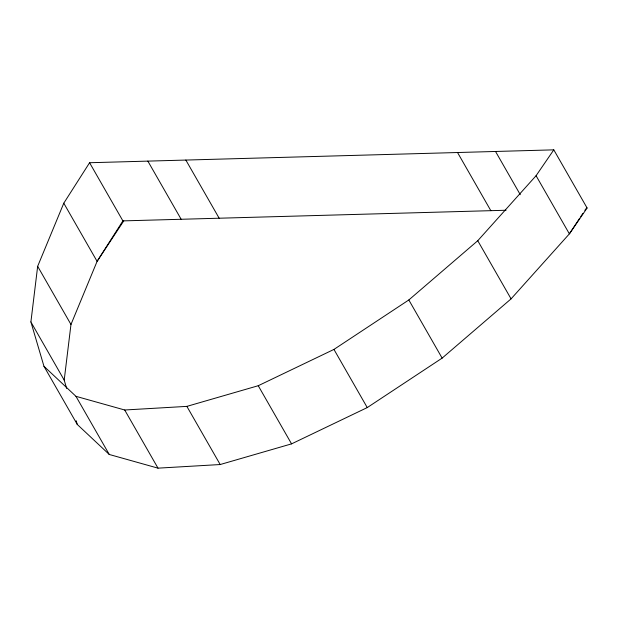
<?xml version="1.0" encoding="UTF-8"?>
<svg xmlns="http://www.w3.org/2000/svg" width="618" height="618" viewBox="0 0 618 618"><rect width="100%" height="100%" fill="white"/><g stroke="black" fill="none" stroke-linecap="round" stroke-linejoin="round"><path stroke-width="0.93" d="M30.9 321.955L37.659 266.319L63.785 203.191L89.587 162.735L553.798 149.85L587.1 208.003L569.379 233.867L511.071 298.865L442.133 358.116L367.254 407.579L291.557 443.871L220.186 464.535L158.007 468.15L109.262 454.477L77.265 424.45L43.963 366.296L30.9 321.955L64.202 380.109L66.651 388.421M64.202 380.109L70.97 324.481L97.096 261.352L122.897 220.889L506.042 210.251M123.77 220.865L97.096 261.352L63.785 203.191M579.699 218.2L569.379 233.867L536.076 175.713L553.798 149.85M580.735 216.64L582.797 213.504M584.86 210.375L585.895 208.807M43.963 366.296L75.952 396.323L124.697 409.997L186.875 406.381L258.247 385.717L333.952 349.417L408.822 299.962L477.76 240.711L536.076 175.713M586.412 208.027L587.1 208.003M495.528 151.464L520.271 194.67M457.536 152.522L490.839 210.676M477.76 240.711L511.071 298.865M408.822 299.962L442.133 358.116M333.952 349.417L367.254 407.579M185.848 160.062L219.158 218.216M147.857 161.12L181.159 219.274M258.247 385.717L291.557 443.871M89.587 162.735L122.897 220.889M186.875 406.381L220.186 464.535M124.697 409.997L158.007 468.15M37.659 266.319L70.97 324.481M75.952 396.323L109.262 454.477M76.176 420.758L77.265 424.45"/></g></svg>
